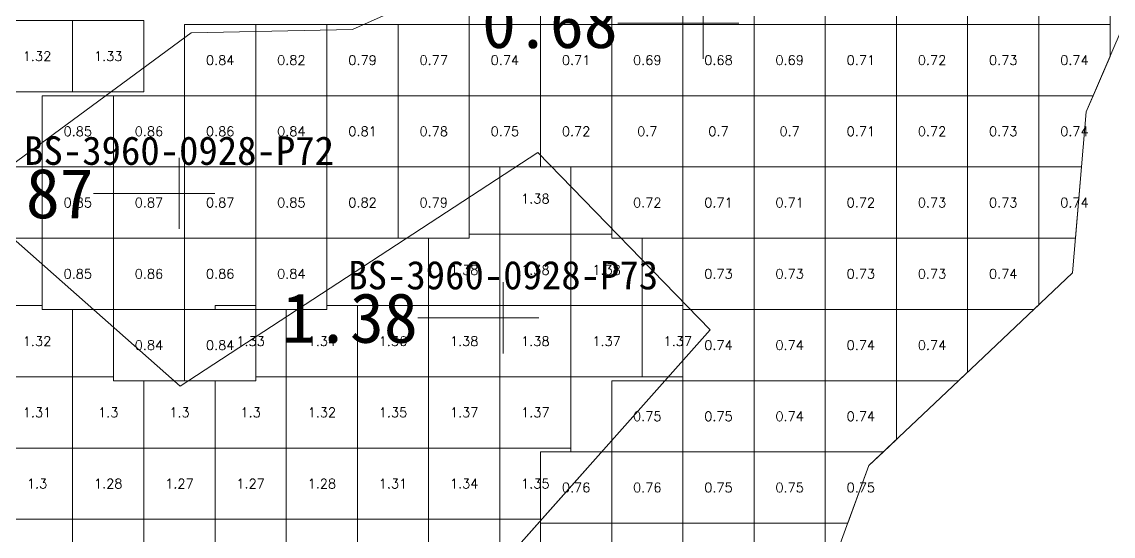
# Model space of a CAD drawing. Header units: inches. Extents: x 469907.8 to 469995.3, y 4349678 to 4349775.1.
# Drawn here: x 469933.15 to 469948.48, y 4349687.77 to 4349694.99 of the extents above; entities that cross this region are included whole.
import ezdxf
from ezdxf.enums import TextEntityAlignment as Align

# ---------------------------------------------------------------- set-up
doc = ezdxf.new("R2010")
doc.units = ezdxf.units.IN
doc.header["$MEASUREMENT"] = 0
for name, color, linetype, lineweight in [('点', 7, 'Continuous', 0), ('爆区方格网', 7, 'Continuous', 0), ('线条', 7, 'Continuous', 0), ('钻孔', 7, 'Continuous', 0)]:
    doc.layers.add(name, color=color, linetype=linetype, lineweight=lineweight)
doc.styles.add('3dmine_textStyle_1', font='txt.shx', dxfattribs={"height": 1, "bigfont": 'gbcbig.shx'})
doc.styles.add('3dmine_textStyle_2', font='', dxfattribs={"height": 1})
doc.styles.get('3dmine_textStyle_2').set_extended_font_data('SimSun-ExtB')

msp = doc.modelspace()

# ---------------------------------------------------------------- hatches: boundary and pattern name
at = {"layer": '钻孔', "linetype": 'Continuous', "lineweight": 0, "true_color": 0x80ffff, "extrusion": (0, 1, 0)}
for points in [[(-469943.718, 3949.706), (-469942.718, 3949.706), (-469942.718, 3961.706), (-469943.718, 3961.706)], [(-469936.357, 3949.981), (-469935.357, 3949.981), (-469935.357, 3961.981), (-469936.357, 3961.981)]]:
    msp.add_hatch(color=131, dxfattribs=at).paths.add_polyline_path(points, flags=0)
at = {"layer": '钻孔', "linetype": 'Continuous', "lineweight": 0, "true_color": 0x0000ff, "extrusion": (0, 1, 0)}
msp.add_hatch(color=5, dxfattribs=at).paths.add_polyline_path([(-469940.91, 3949.936), (-469939.91, 3949.936), (-469939.91, 3961.936), (-469940.91, 3961.936)], flags=0)

# ---------------------------------------------------------------- linework, layer by layer
at = {"color": 4, "linetype": 'Continuous', "lineweight": 0, "true_color": 0x00ffff, "elevation": 3955.86}
msp.add_lwpolyline([(469921.522, 4349702.355), (469926.347, 4349701.468), (469928.321, 4349701.024), (469933.537, 4349700.306), (469936.229, 4349699.926), (469941.097, 4349699.271), (469941.962, 4349697.221), (469940.568, 4349696.122), (469937.792, 4349694.881), (469935.526, 4349694.833), (469932.374, 4349692.519), (469935.372, 4349689.875), (469940.396, 4349693.155), (469942.817, 4349690.664), (469941.096, 4349688.729), (469939.374, 4349686.793), (469941.547, 4349685.962), (469943.72, 4349685.131), (469944.739, 4349687.917), (469945.048, 4349688.759), (469946.477, 4349690.111), (469947.907, 4349691.463), (469948.098, 4349693.722), (469949.788, 4349697.654)], dxfattribs=at)
at = {"color": 7, "linetype": 'Continuous', "lineweight": 0, "elevation": 3955.86}
msp.add_lwpolyline([(469928.321, 4349701.024), (469933.537, 4349700.306), (469938.921, 4349699.546), (469941.097, 4349699.271), (469941.962, 4349697.221), (469940.568, 4349696.122), (469937.792, 4349694.881), (469935.526, 4349694.833), (469932.374, 4349692.519), (469935.372, 4349689.875), (469940.396, 4349693.155), (469942.817, 4349690.664), (469939.374, 4349686.793), (469934.982, 4349682.949), (469932.509, 4349685.162)], dxfattribs=at)
at = {"layer": '点', "color": 138, "linetype": 'Continuous', "lineweight": 0, "true_color": 0x004c4c}
for points, elevation in [([(469942.718, 4349694.47), (469942.718, 4349695.47)], 3961.706), ([(469943.218, 4349694.97), (469942.218, 4349694.97)], 3961.706), ([(469935.357, 4349692.08), (469935.357, 4349693.08)], 3961.981), ([(469935.857, 4349692.58), (469934.857, 4349692.58)], 3961.981), ([(469939.91, 4349690.332), (469939.91, 4349691.332)], 3961.936), ([(469940.41, 4349690.832), (469939.41, 4349690.832)], 3961.936)]:
    msp.add_lwpolyline(points, dxfattribs=dict(at, elevation=elevation))
at = {"layer": '爆区方格网', "color": 131, "linetype": 'Continuous', "lineweight": 0, "true_color": 0x80ffff, "elevation": 3963.027}
for points in [[(469940.434, 4349694.95), (469939.434, 4349694.95), (469939.434, 4349695.95), (469940.434, 4349695.95), (469940.434, 4349694.95)], [(469941.434, 4349694.95), (469940.434, 4349694.95), (469940.434, 4349695.95), (469941.434, 4349695.95), (469941.434, 4349694.95)], [(469942.434, 4349694.95), (469941.434, 4349694.95), (469941.434, 4349695.95), (469942.434, 4349695.95), (469942.434, 4349694.95)], [(469943.434, 4349694.95), (469942.434, 4349694.95), (469942.434, 4349695.95), (469943.434, 4349695.95), (469943.434, 4349694.95)], [(469944.434, 4349694.95), (469943.434, 4349694.95), (469943.434, 4349695.95), (469944.434, 4349695.95), (469944.434, 4349694.95)], [(469945.434, 4349694.95), (469944.434, 4349694.95), (469944.434, 4349695.95), (469945.434, 4349695.95), (469945.434, 4349694.95)], [(469946.434, 4349694.95), (469945.434, 4349694.95), (469945.434, 4349695.95), (469946.434, 4349695.95), (469946.434, 4349694.95)], [(469947.434, 4349694.95), (469946.434, 4349694.95), (469946.434, 4349695.95), (469947.434, 4349695.95), (469947.434, 4349694.95)], [(469948.434, 4349694.95), (469947.434, 4349694.95), (469947.434, 4349695.95), (469948.434, 4349695.95), (469948.434, 4349694.95)], [(469936.434, 4349693.95), (469935.434, 4349693.95), (469935.434, 4349694.95), (469936.434, 4349694.95), (469936.434, 4349693.95)], [(469937.434, 4349693.95), (469936.434, 4349693.95), (469936.434, 4349694.95), (469937.434, 4349694.95), (469937.434, 4349693.95)], [(469938.434, 4349693.95), (469937.434, 4349693.95), (469937.434, 4349694.95), (469938.434, 4349694.95), (469938.434, 4349693.95)], [(469939.434, 4349693.95), (469938.434, 4349693.95), (469938.434, 4349694.95), (469939.434, 4349694.95), (469939.434, 4349693.95)], [(469940.434, 4349693.95), (469939.434, 4349693.95), (469939.434, 4349694.95), (469940.434, 4349694.95), (469940.434, 4349693.95)], [(469941.434, 4349693.95), (469940.434, 4349693.95), (469940.434, 4349694.95), (469941.434, 4349694.95), (469941.434, 4349693.95)], [(469942.434, 4349693.95), (469941.434, 4349693.95), (469941.434, 4349694.95), (469942.434, 4349694.95), (469942.434, 4349693.95)], [(469943.434, 4349693.95), (469942.434, 4349693.95), (469942.434, 4349694.95), (469943.434, 4349694.95), (469943.434, 4349693.95)], [(469944.434, 4349693.95), (469943.434, 4349693.95), (469943.434, 4349694.95), (469944.434, 4349694.95), (469944.434, 4349693.95)], [(469945.434, 4349693.95), (469944.434, 4349693.95), (469944.434, 4349694.95), (469945.434, 4349694.95), (469945.434, 4349693.95)], [(469946.434, 4349693.95), (469945.434, 4349693.95), (469945.434, 4349694.95), (469946.434, 4349694.95), (469946.434, 4349693.95)], [(469947.434, 4349693.95), (469946.434, 4349693.95), (469946.434, 4349694.95), (469947.434, 4349694.95), (469947.434, 4349693.95)], [(469948.434, 4349694.503), (469948.196, 4349693.95), (469947.434, 4349693.95), (469947.434, 4349694.95), (469948.434, 4349694.95), (469948.434, 4349694.503)], [(469934.434, 4349692.95), (469933.434, 4349692.95), (469933.434, 4349693.95), (469934.434, 4349693.95), (469934.434, 4349692.95)], [(469935.434, 4349692.95), (469934.434, 4349692.95), (469934.434, 4349693.95), (469935.434, 4349693.95), (469935.434, 4349692.95)], [(469936.434, 4349692.95), (469935.434, 4349692.95), (469935.434, 4349693.95), (469936.434, 4349693.95), (469936.434, 4349692.95)], [(469937.434, 4349692.95), (469936.434, 4349692.95), (469936.434, 4349693.95), (469937.434, 4349693.95), (469937.434, 4349692.95)], [(469938.434, 4349692.95), (469937.434, 4349692.95), (469937.434, 4349693.95), (469938.434, 4349693.95), (469938.434, 4349692.95)], [(469939.434, 4349692.95), (469938.434, 4349692.95), (469938.434, 4349693.95), (469939.434, 4349693.95), (469939.434, 4349692.95)], [(469940.434, 4349692.95), (469939.434, 4349692.95), (469939.434, 4349693.95), (469940.434, 4349693.95), (469940.434, 4349692.95)], [(469941.434, 4349692.95), (469940.434, 4349692.95), (469940.434, 4349693.95), (469941.434, 4349693.95), (469941.434, 4349692.95)], [(469942.434, 4349692.95), (469941.434, 4349692.95), (469941.434, 4349693.95), (469942.434, 4349693.95), (469942.434, 4349692.95)], [(469943.434, 4349692.95), (469942.434, 4349692.95), (469942.434, 4349693.95), (469943.434, 4349693.95), (469943.434, 4349692.95)], [(469944.434, 4349692.95), (469943.434, 4349692.95), (469943.434, 4349693.95), (469944.434, 4349693.95), (469944.434, 4349692.95)], [(469945.434, 4349692.95), (469944.434, 4349692.95), (469944.434, 4349693.95), (469945.434, 4349693.95), (469945.434, 4349692.95)], [(469946.434, 4349692.95), (469945.434, 4349692.95), (469945.434, 4349693.95), (469946.434, 4349693.95), (469946.434, 4349692.95)], [(469947.434, 4349692.95), (469946.434, 4349692.95), (469946.434, 4349693.95), (469947.434, 4349693.95), (469947.434, 4349692.95)], [(469948.098, 4349693.722), (469948.033, 4349692.95), (469947.434, 4349692.95), (469947.434, 4349693.95), (469948.196, 4349693.95), (469948.098, 4349693.722)], [(469933.434, 4349691.95), (469932.434, 4349691.95), (469932.434, 4349692.95), (469933.434, 4349692.95), (469933.434, 4349691.95)], [(469934.434, 4349691.95), (469933.434, 4349691.95), (469933.434, 4349692.95), (469934.434, 4349692.95), (469934.434, 4349691.95)], [(469935.434, 4349691.95), (469934.434, 4349691.95), (469934.434, 4349692.95), (469935.434, 4349692.95), (469935.434, 4349691.95)], [(469936.434, 4349691.95), (469935.434, 4349691.95), (469935.434, 4349692.95), (469936.434, 4349692.95), (469936.434, 4349691.95)], [(469937.434, 4349691.95), (469936.434, 4349691.95), (469936.434, 4349692.95), (469937.434, 4349692.95), (469937.434, 4349691.95)], [(469938.434, 4349691.95), (469937.434, 4349691.95), (469937.434, 4349692.95), (469938.434, 4349692.95), (469938.434, 4349691.95)], [(469939.434, 4349691.95), (469938.434, 4349691.95), (469938.434, 4349692.95), (469939.434, 4349692.95), (469939.434, 4349691.95)], [(469942.434, 4349691.95), (469941.434, 4349691.95), (469941.434, 4349692.95), (469942.434, 4349692.95), (469942.434, 4349691.95)], [(469943.434, 4349691.95), (469942.434, 4349691.95), (469942.434, 4349692.95), (469943.434, 4349692.95), (469943.434, 4349691.95)], [(469944.434, 4349691.95), (469943.434, 4349691.95), (469943.434, 4349692.95), (469944.434, 4349692.95), (469944.434, 4349691.95)], [(469945.434, 4349691.95), (469944.434, 4349691.95), (469944.434, 4349692.95), (469945.434, 4349692.95), (469945.434, 4349691.95)], [(469946.434, 4349691.95), (469945.434, 4349691.95), (469945.434, 4349692.95), (469946.434, 4349692.95), (469946.434, 4349691.95)], [(469947.434, 4349691.95), (469946.434, 4349691.95), (469946.434, 4349692.95), (469947.434, 4349692.95), (469947.434, 4349691.95)], [(469947.948, 4349691.95), (469947.434, 4349691.95), (469947.434, 4349692.95), (469948.033, 4349692.95), (469947.948, 4349691.95)], [(469934.434, 4349690.95), (469933.434, 4349690.95), (469933.434, 4349691.95), (469934.434, 4349691.95), (469934.434, 4349690.95)], [(469935.434, 4349690.95), (469934.434, 4349690.95), (469934.434, 4349691.95), (469935.434, 4349691.95), (469935.434, 4349690.95)], [(469936.434, 4349690.95), (469935.434, 4349690.95), (469935.434, 4349691.95), (469936.434, 4349691.95), (469936.434, 4349690.95)], [(469937.434, 4349690.95), (469936.434, 4349690.95), (469936.434, 4349691.95), (469937.434, 4349691.95), (469937.434, 4349690.95)], [(469943.434, 4349690.95), (469942.434, 4349690.95), (469942.434, 4349691.95), (469943.434, 4349691.95), (469943.434, 4349690.95)], [(469944.434, 4349690.95), (469943.434, 4349690.95), (469943.434, 4349691.95), (469944.434, 4349691.95), (469944.434, 4349690.95)], [(469945.434, 4349690.95), (469944.434, 4349690.95), (469944.434, 4349691.95), (469945.434, 4349691.95), (469945.434, 4349690.95)], [(469946.434, 4349690.95), (469945.434, 4349690.95), (469945.434, 4349691.95), (469946.434, 4349691.95), (469946.434, 4349690.95)], [(469947.434, 4349691.015), (469947.365, 4349690.95), (469946.434, 4349690.95), (469946.434, 4349691.95), (469947.434, 4349691.95), (469947.434, 4349691.015)], [(469935.434, 4349689.95), (469934.434, 4349689.95), (469934.434, 4349690.95), (469935.434, 4349690.95), (469935.434, 4349689.95)], [(469936.434, 4349689.95), (469935.434, 4349689.95), (469935.434, 4349690.95), (469936.434, 4349690.95), (469936.434, 4349689.95)], [(469943.434, 4349689.95), (469942.434, 4349689.95), (469942.434, 4349690.95), (469943.434, 4349690.95), (469943.434, 4349689.95)], [(469944.434, 4349689.95), (469943.434, 4349689.95), (469943.434, 4349690.95), (469944.434, 4349690.95), (469944.434, 4349689.95)], [(469945.434, 4349689.95), (469944.434, 4349689.95), (469944.434, 4349690.95), (469945.434, 4349690.95), (469945.434, 4349689.95)], [(469946.434, 4349690.069), (469946.307, 4349689.95), (469945.434, 4349689.95), (469945.434, 4349690.95), (469946.434, 4349690.95), (469946.434, 4349690.069)], [(469942.434, 4349688.95), (469941.434, 4349688.95), (469941.434, 4349689.95), (469942.434, 4349689.95), (469942.434, 4349688.95)], [(469943.434, 4349688.95), (469942.434, 4349688.95), (469942.434, 4349689.95), (469943.434, 4349689.95), (469943.434, 4349688.95)], [(469944.434, 4349688.95), (469943.434, 4349688.95), (469943.434, 4349689.95), (469944.434, 4349689.95), (469944.434, 4349688.95)], [(469945.434, 4349689.124), (469945.25, 4349688.95), (469944.434, 4349688.95), (469944.434, 4349689.95), (469945.434, 4349689.95), (469945.434, 4349689.124)], [(469941.434, 4349687.95), (469940.434, 4349687.95), (469940.434, 4349688.95), (469941.434, 4349688.95), (469941.434, 4349687.95)], [(469942.434, 4349687.95), (469941.434, 4349687.95), (469941.434, 4349688.95), (469942.434, 4349688.95), (469942.434, 4349687.95)], [(469943.434, 4349687.95), (469942.434, 4349687.95), (469942.434, 4349688.95), (469943.434, 4349688.95), (469943.434, 4349687.95)], [(469944.434, 4349687.95), (469943.434, 4349687.95), (469943.434, 4349688.95), (469944.434, 4349688.95), (469944.434, 4349687.95)], [(469945.048, 4349688.759), (469944.751, 4349687.95), (469944.434, 4349687.95), (469944.434, 4349688.95), (469945.25, 4349688.95), (469945.048, 4349688.759)], [(469941.434, 4349686.95), (469940.434, 4349686.95), (469940.434, 4349687.95), (469941.434, 4349687.95), (469941.434, 4349686.95)], [(469942.434, 4349686.95), (469941.434, 4349686.95), (469941.434, 4349687.95), (469942.434, 4349687.95), (469942.434, 4349686.95)], [(469943.434, 4349686.95), (469942.434, 4349686.95), (469942.434, 4349687.95), (469943.434, 4349687.95), (469943.434, 4349686.95)], [(469944.434, 4349687.081), (469944.386, 4349686.95), (469943.434, 4349686.95), (469943.434, 4349687.95), (469944.434, 4349687.95), (469944.434, 4349687.081)]]:
    msp.add_lwpolyline(points, dxfattribs=at)
at = {"layer": '爆区方格网', "color": 5, "linetype": 'Continuous', "lineweight": 0, "true_color": 0x0000ff, "elevation": 3961.675}
for points in [[(469933.862, 4349694.005), (469932.862, 4349694.005), (469932.862, 4349695.005), (469933.862, 4349695.005), (469933.862, 4349694.005)], [(469934.862, 4349694.005), (469933.862, 4349694.005), (469933.862, 4349695.005), (469934.862, 4349695.005), (469934.862, 4349694.005)], [(469940.862, 4349692.005), (469939.862, 4349692.005), (469939.862, 4349692.95), (469940.862, 4349692.95), (469940.862, 4349692.005)], [(469939.862, 4349691.005), (469938.862, 4349691.005), (469938.862, 4349691.95), (469939.434, 4349691.95), (469939.434, 4349692.005), (469939.862, 4349692.005), (469939.862, 4349691.005)], [(469940.862, 4349691.005), (469939.862, 4349691.005), (469939.862, 4349692.005), (469940.862, 4349692.005), (469940.862, 4349691.005)], [(469941.434, 4349691.95), (469941.862, 4349691.95), (469941.862, 4349691.005), (469940.862, 4349691.005), (469940.862, 4349692.005), (469941.434, 4349692.005), (469941.434, 4349691.95)], [(469933.434, 4349690.95), (469933.862, 4349690.95), (469933.862, 4349690.005), (469932.862, 4349690.005), (469932.862, 4349691.005), (469933.434, 4349691.005), (469933.434, 4349690.95)], [(469936.434, 4349690.95), (469936.862, 4349690.95), (469936.862, 4349690.005), (469936.434, 4349690.005), (469936.434, 4349690.95), (469935.862, 4349690.95), (469935.862, 4349691.005), (469936.434, 4349691.005), (469936.434, 4349690.95)], [(469937.862, 4349690.005), (469936.862, 4349690.005), (469936.862, 4349690.95), (469937.434, 4349690.95), (469937.434, 4349691.005), (469937.862, 4349691.005), (469937.862, 4349690.005)], [(469938.862, 4349690.005), (469937.862, 4349690.005), (469937.862, 4349691.005), (469938.862, 4349691.005), (469938.862, 4349690.005)], [(469939.862, 4349690.005), (469938.862, 4349690.005), (469938.862, 4349691.005), (469939.862, 4349691.005), (469939.862, 4349690.005)], [(469940.862, 4349690.005), (469939.862, 4349690.005), (469939.862, 4349691.005), (469940.862, 4349691.005), (469940.862, 4349690.005)], [(469941.862, 4349690.005), (469940.862, 4349690.005), (469940.862, 4349691.005), (469941.862, 4349691.005), (469941.862, 4349690.005)], [(469942.434, 4349690.95), (469942.434, 4349690.005), (469941.862, 4349690.005), (469941.862, 4349691.005), (469942.434, 4349691.005), (469942.434, 4349690.95)], [(469933.862, 4349689.005), (469932.862, 4349689.005), (469932.862, 4349690.005), (469933.862, 4349690.005), (469933.862, 4349689.005)], [(469934.434, 4349689.95), (469934.862, 4349689.95), (469934.862, 4349689.005), (469933.862, 4349689.005), (469933.862, 4349690.005), (469934.434, 4349690.005), (469934.434, 4349689.95)], [(469935.862, 4349689.005), (469934.862, 4349689.005), (469934.862, 4349689.95), (469935.862, 4349689.95), (469935.862, 4349689.005)], [(469936.862, 4349689.005), (469935.862, 4349689.005), (469935.862, 4349689.95), (469936.434, 4349689.95), (469936.434, 4349690.005), (469936.862, 4349690.005), (469936.862, 4349689.005)], [(469937.862, 4349689.005), (469936.862, 4349689.005), (469936.862, 4349690.005), (469937.862, 4349690.005), (469937.862, 4349689.005)], [(469938.862, 4349689.005), (469937.862, 4349689.005), (469937.862, 4349690.005), (469938.862, 4349690.005), (469938.862, 4349689.005)], [(469939.862, 4349689.005), (469938.862, 4349689.005), (469938.862, 4349690.005), (469939.862, 4349690.005), (469939.862, 4349689.005)], [(469940.862, 4349689.005), (469939.862, 4349689.005), (469939.862, 4349690.005), (469940.862, 4349690.005), (469940.862, 4349689.005)], [(469933.862, 4349688.005), (469932.862, 4349688.005), (469932.862, 4349689.005), (469933.862, 4349689.005), (469933.862, 4349688.005)], [(469934.862, 4349688.005), (469933.862, 4349688.005), (469933.862, 4349689.005), (469934.862, 4349689.005), (469934.862, 4349688.005)], [(469935.862, 4349688.005), (469934.862, 4349688.005), (469934.862, 4349689.005), (469935.862, 4349689.005), (469935.862, 4349688.005)], [(469936.862, 4349688.005), (469935.862, 4349688.005), (469935.862, 4349689.005), (469936.862, 4349689.005), (469936.862, 4349688.005)], [(469937.862, 4349688.005), (469936.862, 4349688.005), (469936.862, 4349689.005), (469937.862, 4349689.005), (469937.862, 4349688.005)], [(469938.862, 4349688.005), (469937.862, 4349688.005), (469937.862, 4349689.005), (469938.862, 4349689.005), (469938.862, 4349688.005)], [(469939.862, 4349688.005), (469938.862, 4349688.005), (469938.862, 4349689.005), (469939.862, 4349689.005), (469939.862, 4349688.005)], [(469940.862, 4349688.95), (469940.434, 4349688.95), (469940.434, 4349688.005), (469939.862, 4349688.005), (469939.862, 4349689.005), (469940.862, 4349689.005), (469940.862, 4349688.95)], [(469933.862, 4349687.005), (469932.862, 4349687.005), (469932.862, 4349688.005), (469933.862, 4349688.005), (469933.862, 4349687.005)], [(469934.862, 4349687.005), (469933.862, 4349687.005), (469933.862, 4349688.005), (469934.862, 4349688.005), (469934.862, 4349687.005)], [(469935.862, 4349687.005), (469934.862, 4349687.005), (469934.862, 4349688.005), (469935.862, 4349688.005), (469935.862, 4349687.005)], [(469936.862, 4349687.005), (469935.862, 4349687.005), (469935.862, 4349688.005), (469936.862, 4349688.005), (469936.862, 4349687.005)], [(469937.862, 4349687.005), (469936.862, 4349687.005), (469936.862, 4349688.005), (469937.862, 4349688.005), (469937.862, 4349687.005)], [(469938.862, 4349687.005), (469937.862, 4349687.005), (469937.862, 4349688.005), (469938.862, 4349688.005), (469938.862, 4349687.005)], [(469939.862, 4349687.005), (469938.862, 4349687.005), (469938.862, 4349688.005), (469939.862, 4349688.005), (469939.862, 4349687.005)]]:
    msp.add_lwpolyline(points, dxfattribs=at)
at = {"layer": '线条', "color": 138, "linetype": 'Continuous', "lineweight": 0, "true_color": 0x004c4c}
for points, elevation in [([(469942.718, 4349694.97), (469942.718, 4349694.97), (469942.718, 4349694.97)], 3961.706), ([(469935.357, 4349692.58), (469935.357, 4349692.58), (469935.357, 4349692.58)], 3961.981), ([(469939.91, 4349690.832), (469939.91, 4349690.832), (469939.91, 4349690.832)], 3961.936)]:
    msp.add_lwpolyline(points, dxfattribs=dict(at, elevation=elevation))
at = {"layer": '钻孔', "color": 131, "linetype": 'Continuous', "lineweight": 0, "true_color": 0x80ffff}
for points, elevation in [([(469942.718, 4349694.97), (469941.518, 4349694.97)], 3961.706), ([(469942.718, 4349694.97), (469941.518, 4349694.97)], 3949.706), ([(469935.357, 4349692.58), (469934.157, 4349692.58)], 3961.981), ([(469935.357, 4349692.58), (469934.157, 4349692.58)], 3949.981)]:
    msp.add_lwpolyline(points, dxfattribs=dict(at, elevation=elevation))
at = {"layer": '钻孔', "color": 5, "linetype": 'Continuous', "lineweight": 0, "true_color": 0x0000ff}
for elevation in [3961.936, 3949.936]:
    msp.add_lwpolyline([(469939.91, 4349690.832), (469938.71, 4349690.832)], dxfattribs=dict(at, elevation=elevation))

# ---------------------------------------------------------------- texts
at = {"color": 5, "linetype": 'Continuous', "lineweight": 0, "true_color": 0x0000ff, "style": '3dmine_textStyle_1'}
for s, p in [('1.32', (469933.362, 4349694.505, 3961.675)), ('1.33', (469934.362, 4349694.505, 3961.675)), ('1.38', (469940.362, 4349692.505, 3961.675)), ('1.38', (469939.362, 4349691.505, 3961.675)), ('1.38', (469940.362, 4349691.505, 3961.675)), ('1.38', (469941.362, 4349691.505, 3961.675)), ('1.32', (469933.362, 4349690.505, 3961.675)), ('1.33', (469936.362, 4349690.505, 3961.675)), ('1.34', (469937.362, 4349690.505, 3961.675)), ('1.36', (469938.362, 4349690.505, 3961.675)), ('1.38', (469939.362, 4349690.505, 3961.675)), ('1.38', (469940.362, 4349690.505, 3961.675)), ('1.37', (469941.362, 4349690.505, 3961.675)), ('1.37', (469942.362, 4349690.505, 3961.675)), ('1.31', (469933.362, 4349689.505, 3961.675)), ('1.3', (469934.362, 4349689.505, 3961.675)), ('1.3', (469935.362, 4349689.505, 3961.675)), ('1.3', (469936.362, 4349689.505, 3961.675)), ('1.32', (469937.362, 4349689.505, 3961.675)), ('1.35', (469938.362, 4349689.505, 3961.675)), ('1.37', (469939.362, 4349689.505, 3961.675)), ('1.37', (469940.362, 4349689.505, 3961.675)), ('1.3', (469933.362, 4349688.505, 3961.675)), ('1.28', (469934.362, 4349688.505, 3961.675)), ('1.27', (469935.362, 4349688.505, 3961.675)), ('1.27', (469936.362, 4349688.505, 3961.675)), ('1.28', (469937.362, 4349688.505, 3961.675)), ('1.31', (469938.362, 4349688.505, 3961.675)), ('1.34', (469939.362, 4349688.505, 3961.675)), ('1.35', (469940.362, 4349688.505, 3961.675))]:
    msp.add_text(s, height=0.1333, dxfattribs=at).set_placement(p, align=Align.MIDDLE_CENTER)
at = {"color": 131, "linetype": 'Continuous', "lineweight": 0, "true_color": 0x80ffff, "style": '3dmine_textStyle_1'}
for s, p in [('0.84', (469935.934, 4349694.45, 3963.027)), ('0.82', (469936.934, 4349694.45, 3963.027)), ('0.79', (469937.934, 4349694.45, 3963.027)), ('0.77', (469938.934, 4349694.45, 3963.027)), ('0.74', (469939.934, 4349694.45, 3963.027)), ('0.71', (469940.934, 4349694.45, 3963.027)), ('0.69', (469941.934, 4349694.45, 3963.027)), ('0.68', (469942.934, 4349694.45, 3963.027)), ('0.69', (469943.934, 4349694.45, 3963.027)), ('0.71', (469944.934, 4349694.45, 3963.027)), ('0.72', (469945.934, 4349694.45, 3963.027)), ('0.73', (469946.934, 4349694.45, 3963.027)), ('0.74', (469947.934, 4349694.45, 3963.027)), ('0.85', (469933.934, 4349693.45, 3963.027)), ('0.86', (469934.934, 4349693.45, 3963.027)), ('0.86', (469935.934, 4349693.45, 3963.027)), ('0.84', (469936.934, 4349693.45, 3963.027)), ('0.81', (469937.934, 4349693.45, 3963.027)), ('0.78', (469938.934, 4349693.45, 3963.027)), ('0.75', (469939.934, 4349693.45, 3963.027)), ('0.72', (469940.934, 4349693.45, 3963.027)), ('0.7', (469941.934, 4349693.45, 3963.027)), ('0.7', (469942.934, 4349693.45, 3963.027)), ('0.7', (469943.934, 4349693.45, 3963.027)), ('0.71', (469944.934, 4349693.45, 3963.027)), ('0.72', (469945.934, 4349693.45, 3963.027)), ('0.73', (469946.934, 4349693.45, 3963.027)), ('0.74', (469947.934, 4349693.45, 3963.027)), ('0.85', (469933.934, 4349692.45, 3963.027)), ('0.87', (469934.934, 4349692.45, 3963.027)), ('0.87', (469935.934, 4349692.45, 3963.027)), ('0.85', (469936.934, 4349692.45, 3963.027)), ('0.82', (469937.934, 4349692.45, 3963.027)), ('0.79', (469938.934, 4349692.45, 3963.027)), ('0.72', (469941.934, 4349692.45, 3963.027)), ('0.71', (469942.934, 4349692.45, 3963.027)), ('0.71', (469943.934, 4349692.45, 3963.027)), ('0.72', (469944.934, 4349692.45, 3963.027)), ('0.73', (469945.934, 4349692.45, 3963.027)), ('0.73', (469946.934, 4349692.45, 3963.027)), ('0.74', (469947.934, 4349692.45, 3963.027)), ('0.85', (469933.934, 4349691.45, 3963.027)), ('0.86', (469934.934, 4349691.45, 3963.027)), ('0.86', (469935.934, 4349691.45, 3963.027)), ('0.84', (469936.934, 4349691.45, 3963.027)), ('0.73', (469942.934, 4349691.45, 3963.027)), ('0.73', (469943.934, 4349691.45, 3963.027)), ('0.73', (469944.934, 4349691.45, 3963.027)), ('0.73', (469945.934, 4349691.45, 3963.027)), ('0.74', (469946.934, 4349691.45, 3963.027)), ('0.84', (469934.934, 4349690.45, 3963.027)), ('0.84', (469935.934, 4349690.45, 3963.027)), ('0.74', (469942.934, 4349690.45, 3963.027)), ('0.74', (469943.934, 4349690.45, 3963.027)), ('0.74', (469944.934, 4349690.45, 3963.027)), ('0.74', (469945.934, 4349690.45, 3963.027)), ('0.75', (469941.934, 4349689.45, 3963.027)), ('0.75', (469942.934, 4349689.45, 3963.027)), ('0.74', (469943.934, 4349689.45, 3963.027)), ('0.74', (469944.934, 4349689.45, 3963.027)), ('0.76', (469940.934, 4349688.45, 3963.027)), ('0.76', (469941.934, 4349688.45, 3963.027)), ('0.75', (469942.934, 4349688.45, 3963.027)), ('0.75', (469943.934, 4349688.45, 3963.027)), ('0.75', (469944.934, 4349688.45, 3963.027))]:
    msp.add_text(s, height=0.1333, dxfattribs=at).set_placement(p, align=Align.MIDDLE_CENTER)
at = {"layer": '钻孔', "color": 131, "linetype": 'Continuous', "lineweight": 0, "true_color": 0x80ffff, "style": '3dmine_textStyle_2'}
for s, p in [('0.68', (469941.518, 4349694.97, 3955.706)), ('0.87', (469934.157, 4349692.58, 3955.981))]:
    msp.add_text(s, height=0.7, dxfattribs=at).set_placement(p, align=Align.MIDDLE_RIGHT)
at = {"layer": '钻孔', "color": 138, "linetype": 'Continuous', "lineweight": 0, "true_color": 0x004c4c, "style": '3dmine_textStyle_2'}
for s, p in [('BS-3960-0928-P72', (469935.357, 4349692.98, 3961.981)), ('BS-3960-0928-P73', (469939.91, 4349691.232, 3961.936))]:
    msp.add_text(s, height=0.4, dxfattribs=at).set_placement(p, align=Align.CENTER)
at = {"layer": '钻孔', "color": 5, "linetype": 'Continuous', "lineweight": 0, "true_color": 0x0000ff, "style": '3dmine_textStyle_2'}
msp.add_text('1.38', height=0.7, dxfattribs=at).set_placement((469938.71, 4349690.832, 3955.936), align=Align.MIDDLE_RIGHT)

doc.saveas('drawing.dxf')
